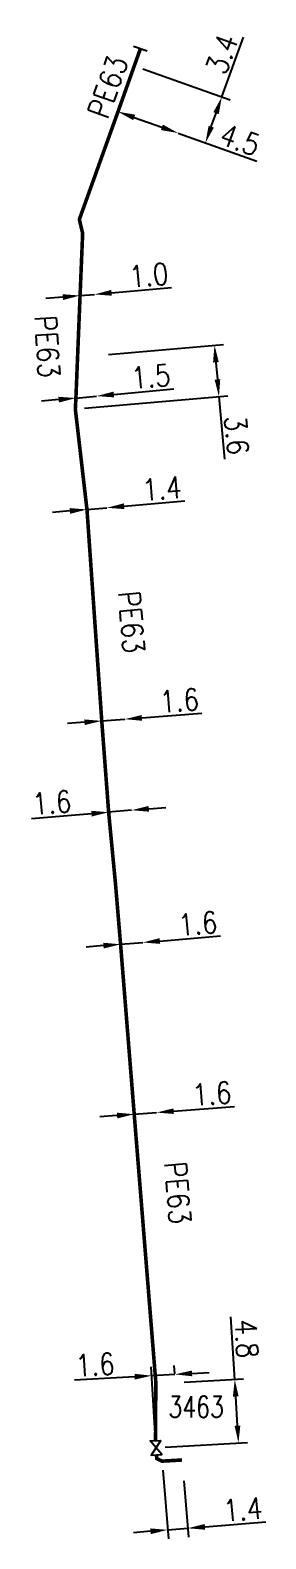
# Model space of a CAD drawing. Header units: millimetres. Extents: x 139995 to 140760, y 128159 to 129016.
# Drawn here: x 140356.9 to 140373.3, y 128159.3 to 128264.5 of the extents above; entities that cross this region are included whole.
import ezdxf
from ezdxf.enums import TextEntityAlignment as Align

# ---------------------------------------------------------------- set-up
doc = ezdxf.new("R2010")
doc.units = ezdxf.units.MM
doc.header["$PDMODE"] = 34
doc.linetypes.add('L_25_PE', pattern=[2000, 1000, 1000])
doc.layers.get('0').update_dxf_attribs({"linetype": 'CONTINUOUS'})
doc.layers.get('DEFPOINTS').update_dxf_attribs({"linetype": 'CONTINUOUS'})
for name, color, linetype in [('L_150', 1, 'CONTINUOUS'), ('L_300', 7, 'CONTINUOUS'), ('L_340', 7, 'CONTINUOUS')]:
    doc.layers.add(name, color=color, linetype=linetype)
doc.styles.add('G_ROMANS', font='ROMANS.SHX', dxfattribs={"width": 0.75})
doc.styles.get("Standard").update_dxf_attribs({"font": 'romans.shx', "width": 0.85})
doc.dimstyles.get("Standard").update_dxf_attribs({"dimtxt": 1.5, "dimasz": 1.2, "dimexe": 0.625, "dimexo": 0.625, "dimgap": 0.25, "dimtad": 1, "dimdec": 1, "dimzin": 0, "dimdsep": 46, "dimtxsty": 'Standard', "dimcen": -0.5, "dimadec": 0, "dimazin": 0, "dimtfac": 1, "dimtdec": 1, "dimtmove": 0, "dimatfit": 3, "dimfxl": 0, "dimtolj": 1, "dimtzin": 0, "dimarcsym": 0})

# ---------------------------------------------------------------- blocks, each defined once
blk = doc.blocks.new('*D141')
at = {"layer": 'DEFPOINTS', "color": 0, "linetype": 'Continuous', "transparency": 16777216}
for p in [(140364.15, 128188.9), (140365.7, 128189.02), (140365.7, 128189.02)]:
    blk.add_point(p, dxfattribs=at)
at = {"layer": 'L_150', "color": 0, "linetype": 'Continuous', "lineweight": -2, "transparency": 16777216}
for p, q in [((140362.95, 128188.81), (140361.76, 128188.71)), ((140364.15, 128188.9), (140365.7, 128189.02)), ((140366.89, 128189.12), (140371.13, 128189.45))]:
    blk.add_line(p, q, dxfattribs=at)
at = {"layer": 'L_150', "color": 0, "linetype": 'Continuous', "transparency": 16777216}
for points in [[(140362.94, 128189.01), (140362.97, 128188.61), (140364.15, 128188.9)], [(140366.88, 128189.31), (140366.91, 128188.92), (140365.7, 128189.02)]]:
    blk.add_solid(points, dxfattribs=at)
at = {"layer": 'L_150', "color": 0, "linetype": 'Continuous', "transparency": 16777216, "insert": (140369.56, 128190.33), "char_height": 1.5, "attachment_point": 5, "rotation": 4.4862}
blk.add_mtext('\\A1;1.6', dxfattribs=at)
blk = doc.blocks.new('*D142')
at = {"layer": 'DEFPOINTS', "color": 0, "linetype": 'Continuous', "transparency": 16777216}
for p in [(140363.2, 128200.75), (140364.75, 128200.88), (140364.75, 128200.88)]:
    blk.add_point(p, dxfattribs=at)
at = {"layer": 'L_150', "color": 0, "linetype": 'Continuous', "lineweight": -2, "transparency": 16777216}
for p, q in [((140365.94, 128200.98), (140370.15, 128201.33)), ((140362, 128200.66), (140360.81, 128200.56)), ((140363.2, 128200.75), (140364.75, 128200.88))]:
    blk.add_line(p, q, dxfattribs=at)
at = {"layer": 'L_150', "color": 0, "linetype": 'Continuous', "transparency": 16777216}
for points in [[(140361.99, 128200.86), (140362.02, 128200.46), (140363.2, 128200.75)], [(140365.92, 128201.18), (140365.96, 128200.78), (140364.75, 128200.88)]]:
    blk.add_solid(points, dxfattribs=at)
at = {"layer": 'L_150', "color": 0, "linetype": 'Continuous', "transparency": 16777216, "insert": (140368.58, 128202.2), "char_height": 1.5, "attachment_point": 5, "rotation": 4.6969}
blk.add_mtext('\\A1;1.6', dxfattribs=at)
blk = doc.blocks.new('*D143')
at = {"layer": 'DEFPOINTS', "color": 0, "linetype": 'Continuous', "transparency": 16777216}
for p in [(140360.38, 128245.99), (140361.38, 128246.07), (140361.38, 128246.07)]:
    blk.add_point(p, dxfattribs=at)
at = {"layer": 'L_150', "color": 0, "linetype": 'Continuous', "lineweight": -2, "transparency": 16777216}
for p, q in [((140362.57, 128246.18), (140366.75, 128246.54)), ((140359.18, 128245.88), (140357.99, 128245.78)), ((140360.38, 128245.99), (140361.38, 128246.07))]:
    blk.add_line(p, q, dxfattribs=at)
at = {"layer": 'L_150', "color": 0, "linetype": 'Continuous', "transparency": 16777216}
for points in [[(140359.17, 128246.08), (140359.2, 128245.68), (140360.38, 128245.99)], [(140362.55, 128246.38), (140362.59, 128245.98), (140361.38, 128246.07)]]:
    blk.add_solid(points, dxfattribs=at)
at = {"layer": 'L_150', "color": 0, "linetype": 'Continuous', "transparency": 16777216, "insert": (140365.17, 128247.41), "char_height": 1.5, "attachment_point": 5, "rotation": 4.9709}
blk.add_mtext('\\A1;1.0', dxfattribs=at)
blk = doc.blocks.new('G_340_07')
at = {"color": 0, "linetype": 'Continuous', "const_width": 0.25, "flags": 128}
blk.add_lwpolyline([(0, 0), (1.25, 0)], dxfattribs=at)
at = {"color": 0, "linetype": 'Continuous', "flags": 128}
blk.add_lwpolyline([(1.25, -0.5), (1.25, 0.5)], dxfattribs=at)
at = {"color": 0, "linetype": 'Continuous', "width": 0.75, "flags": 3}
for tag, p in [('DEF_LEG', (0, -5)), ('DEF_COUP', (0, -7.5)), ('DEF_TYPE', (0, -10))]:
    blk.add_attdef(tag, text='', height=1.2, dxfattribs=at).set_placement(p, align=Align.MIDDLE)
blk = doc.blocks.new('*D144')
at = {"layer": 'DEFPOINTS', "color": 0, "linetype": 'Continuous', "transparency": 16777216}
for p in [(140360.09, 128238.84), (140361.53, 128238.98), (140361.53, 128238.98)]:
    blk.add_point(p, dxfattribs=at)
at = {"layer": 'L_150', "color": 0, "linetype": 'Continuous', "lineweight": -2, "transparency": 16777216}
for p, q in [((140362.72, 128239.09), (140366.9, 128239.48)), ((140358.89, 128238.73), (140357.7, 128238.62)), ((140360.09, 128238.84), (140361.53, 128238.98))]:
    blk.add_line(p, q, dxfattribs=at)
at = {"layer": 'L_150', "color": 0, "linetype": 'Continuous', "transparency": 16777216}
for points in [[(140362.71, 128239.29), (140362.74, 128238.89), (140361.53, 128238.98)], [(140358.87, 128238.93), (140358.91, 128238.53), (140360.09, 128238.84)]]:
    blk.add_solid(points, dxfattribs=at)
at = {"layer": 'L_150', "color": 0, "linetype": 'Continuous', "transparency": 16777216, "insert": (140365.31, 128240.34), "char_height": 1.5, "attachment_point": 5, "rotation": 5.3204}
blk.add_mtext('\\A1;1.5', dxfattribs=at)
blk = doc.blocks.new('*D145')
at = {"layer": 'DEFPOINTS', "color": 0, "linetype": 'Continuous', "transparency": 16777216}
for p in [(140363.02, 128258.81), (140367.21, 128257.32), (140367.21, 128257.32)]:
    blk.add_point(p, dxfattribs=at)
at = {"layer": 'L_150', "color": 0, "linetype": 'Continuous', "lineweight": -2, "transparency": 16777216}
for p, q in [((140364.15, 128258.41), (140366.08, 128257.72)), ((140367.21, 128257.32), (140372.68, 128255.36))]:
    blk.add_line(p, q, dxfattribs=at)
at = {"layer": 'L_150', "color": 0, "linetype": 'Continuous', "transparency": 16777216}
for points in [[(140364.22, 128258.6), (140364.08, 128258.22), (140363.02, 128258.81)], [(140366.15, 128257.91), (140366.01, 128257.53), (140367.21, 128257.32)]]:
    blk.add_solid(points, dxfattribs=at)
at = {"layer": 'L_150', "color": 0, "linetype": 'Continuous', "transparency": 16777216, "insert": (140371.52, 128256.84), "char_height": 1.5, "attachment_point": 5, "rotation": 340.3213}
blk.add_mtext('\\A1;4.5', dxfattribs=at)
blk = doc.blocks.new('*D146')
at = {"layer": 'DEFPOINTS', "color": 0, "linetype": 'Continuous', "transparency": 16777216}
for p in [(140364.16, 128262.02), (140367.21, 128257.32), (140369.11, 128256.64)]:
    blk.add_point(p, dxfattribs=at)
at = {"layer": 'L_340', "color": 0, "linetype": 'Continuous', "lineweight": -2, "transparency": 16777216}
for p, q in [((140370.25, 128259.84), (140371.75, 128264.01)), ((140364.75, 128261.81), (140370.84, 128259.63)), ((140369.51, 128257.77), (140369.85, 128258.71)), ((140367.8, 128257.11), (140369.7, 128256.43))]:
    blk.add_line(p, q, dxfattribs=at)
at = {"layer": 'L_340', "color": 0, "linetype": 'Continuous', "transparency": 16777216}
for points in [[(140369.66, 128258.78), (140370.04, 128258.64), (140370.25, 128259.84)], [(140369.33, 128257.83), (140369.7, 128257.7), (140369.11, 128256.64)]]:
    blk.add_solid(points, dxfattribs=at)
at = {"layer": 'L_340', "color": 0, "linetype": 'Continuous', "transparency": 16777216, "insert": (140370.26, 128262.83), "char_height": 1.5, "attachment_point": 5, "rotation": 70.3213}
blk.add_mtext('\\A1;3.4', dxfattribs=at)
blk = doc.blocks.new('*D147')
at = {"layer": 'DEFPOINTS', "color": 0, "linetype": 'Continuous', "transparency": 16777216}
for p in [(140366.09, 128164.71), (140367.56, 128163.95), (140367.88, 128160.03)]:
    blk.add_point(p, dxfattribs=at)
at = {"layer": 'L_150', "color": 0, "linetype": 'Continuous', "lineweight": -2, "transparency": 16777216}
for p, q in [((140366.14, 128164.09), (140366.54, 128159.29)), ((140367.61, 128163.33), (140367.93, 128159.41)), ((140369.08, 128160.13), (140373.31, 128160.48)), ((140365.29, 128159.82), (140364.09, 128159.72)), ((140366.48, 128159.92), (140367.88, 128160.03))]:
    blk.add_line(p, q, dxfattribs=at)
at = {"layer": 'L_150', "color": 0, "linetype": 'Continuous', "transparency": 16777216}
for points in [[(140369.06, 128160.33), (140369.09, 128159.93), (140367.88, 128160.03)], [(140365.27, 128160.02), (140365.3, 128159.62), (140366.48, 128159.92)]]:
    blk.add_solid(points, dxfattribs=at)
at = {"layer": 'L_150', "color": 0, "linetype": 'Continuous', "transparency": 16777216, "insert": (140371.71, 128161.35), "char_height": 1.5, "attachment_point": 5, "rotation": 4.688}
blk.add_mtext('\\A1;1.4', dxfattribs=at)
blk = doc.blocks.new('*D148')
at = {"layer": 'DEFPOINTS', "color": 0, "linetype": 'Continuous', "transparency": 16777216}
for p in [(140369.74, 128242.53), (140361.75, 128241.83), (140360.05, 128238.07)]:
    blk.add_point(p, dxfattribs=at)
at = {"layer": 'L_150', "color": 0, "linetype": 'Continuous', "lineweight": -2, "transparency": 16777216}
for p, q in [((140362.37, 128241.89), (140370.36, 128242.58)), ((140369.84, 128241.33), (140369.94, 128240.14)), ((140360.68, 128238.13), (140370.67, 128239)), ((140370.05, 128238.94), (140370.43, 128234.59))]:
    blk.add_line(p, q, dxfattribs=at)
at = {"layer": 'L_150', "color": 0, "linetype": 'Continuous', "transparency": 16777216}
for points in [[(140370.04, 128241.35), (140369.64, 128241.32), (140369.74, 128242.53)], [(140370.14, 128240.16), (140369.75, 128240.12), (140370.05, 128238.94)]]:
    blk.add_solid(points, dxfattribs=at)
at = {"layer": 'L_150', "color": 0, "linetype": 'Continuous', "transparency": 16777216, "insert": (140371.29, 128236.25), "char_height": 1.5, "attachment_point": 5, "rotation": 274.9709}
blk.add_mtext('\\A1;3.6', dxfattribs=at)
blk = doc.blocks.new('*D152')
at = {"layer": 'DEFPOINTS', "color": 0, "linetype": 'Continuous', "transparency": 16777216}
for p in [(140360.86, 128231.07), (140362.25, 128231.19), (140362.25, 128231.19)]:
    blk.add_point(p, dxfattribs=at)
at = {"layer": 'L_150', "color": 0, "linetype": 'Continuous', "lineweight": -2, "transparency": 16777216}
for p, q in [((140359.66, 128230.97), (140358.47, 128230.86)), ((140360.86, 128231.07), (140362.25, 128231.19)), ((140363.45, 128231.3), (140367.68, 128231.67))]:
    blk.add_line(p, q, dxfattribs=at)
at = {"layer": 'L_150', "color": 0, "linetype": 'Continuous', "transparency": 16777216}
for points in [[(140359.65, 128231.17), (140359.68, 128230.77), (140360.86, 128231.07)], [(140363.43, 128231.5), (140363.47, 128231.1), (140362.25, 128231.19)]]:
    blk.add_solid(points, dxfattribs=at)
at = {"layer": 'L_150', "color": 0, "linetype": 'Continuous', "transparency": 16777216, "insert": (140366.08, 128232.53), "char_height": 1.5, "attachment_point": 5, "rotation": 5.0027}
blk.add_mtext('\\A1;1.4', dxfattribs=at)
blk = doc.blocks.new('*D153')
at = {"layer": 'DEFPOINTS', "color": 0, "linetype": 'Continuous', "transparency": 16777216}
for p in [(140361.89, 128216.33), (140363.49, 128216.45), (140363.49, 128216.45)]:
    blk.add_point(p, dxfattribs=at)
at = {"layer": 'L_150', "color": 0, "linetype": 'Continuous', "lineweight": -2, "transparency": 16777216}
for p, q in [((140360.7, 128216.23), (140359.5, 128216.14)), ((140361.89, 128216.33), (140363.49, 128216.45)), ((140364.69, 128216.54), (140368.86, 128216.86))]:
    blk.add_line(p, q, dxfattribs=at)
at = {"layer": 'L_150', "color": 0, "linetype": 'Continuous', "transparency": 16777216}
for points in [[(140360.68, 128216.43), (140360.71, 128216.04), (140361.89, 128216.33)], [(140364.67, 128216.74), (140364.7, 128216.34), (140363.49, 128216.45)]]:
    blk.add_solid(points, dxfattribs=at)
at = {"layer": 'L_150', "color": 0, "linetype": 'Continuous', "transparency": 16777216, "insert": (140367.3, 128217.75), "char_height": 1.5, "attachment_point": 5, "rotation": 4.4013}
blk.add_mtext('\\A1;1.6', dxfattribs=at)
blk = doc.blocks.new('*D154')
at = {"layer": 'DEFPOINTS', "color": 0, "linetype": 'Continuous', "transparency": 16777216}
for p in [(140362.37, 128209.96), (140363.97, 128210.1), (140363.97, 128210.1)]:
    blk.add_point(p, dxfattribs=at)
at = {"layer": 'L_150', "color": 0, "linetype": 'Continuous', "lineweight": -2, "transparency": 16777216}
for p, q in [((140361.18, 128209.86), (140357, 128209.5)), ((140363.97, 128210.1), (140362.37, 128209.96)), ((140365.16, 128210.2), (140366.36, 128210.3))]:
    blk.add_line(p, q, dxfattribs=at)
at = {"layer": 'L_150', "color": 0, "linetype": 'Continuous', "transparency": 16777216}
for points in [[(140361.16, 128210.06), (140361.19, 128209.66), (140362.37, 128209.96)], [(140365.14, 128210.4), (140365.18, 128210), (140363.97, 128210.1)]]:
    blk.add_solid(points, dxfattribs=at)
at = {"layer": 'L_150', "color": 0, "linetype": 'Continuous', "transparency": 16777216, "insert": (140358.41, 128210.63), "char_height": 1.5, "attachment_point": 5, "rotation": 4.8678}
blk.add_mtext('\\A1;1.6', dxfattribs=at)
blk = doc.blocks.new('*D155')
at = {"layer": 'DEFPOINTS', "color": 0, "linetype": 'Continuous', "transparency": 16777216}
for p in [(140366.98, 128170.76), (140367.01, 128170.17), (140365.67, 128165.64)]:
    blk.add_point(p, dxfattribs=at)
at = {"layer": 'L_300', "color": 0, "linetype": 'Continuous', "lineweight": -2, "transparency": 16777216}
for p, q in [((140365.64, 128166.27), (140365.34, 128171.29)), ((140366.98, 128170.76), (140365.38, 128170.67)), ((140366.97, 128170.8), (140366.94, 128171.39)), ((140368.17, 128170.83), (140369.37, 128170.9)), ((140364.18, 128170.6), (140360, 128170.36))]:
    blk.add_line(p, q, dxfattribs=at)
at = {"layer": 'L_300', "color": 0, "linetype": 'Continuous', "transparency": 16777216}
for points in [[(140364.17, 128170.8), (140364.19, 128170.4), (140365.38, 128170.67)], [(140368.16, 128171.03), (140368.19, 128170.63), (140366.98, 128170.76)]]:
    blk.add_solid(points, dxfattribs=at)
at = {"layer": 'L_300', "color": 0, "linetype": 'Continuous', "transparency": 16777216, "insert": (140361.43, 128171.44), "char_height": 1.5, "attachment_point": 5, "rotation": 3.3317}
blk.add_mtext('\\A1;1.6', dxfattribs=at)
blk = doc.blocks.new('*D156')
at = {"layer": 'DEFPOINTS', "color": 0, "linetype": 'Continuous', "transparency": 16777216}
for p in [(140367.01, 128170.17), (140371.15, 128170.41), (140365.67, 128165.64)]:
    blk.add_point(p, dxfattribs=at)
at = {"layer": 'L_300', "color": 0, "linetype": 'Continuous', "lineweight": -2, "transparency": 16777216}
for p, q in [((140371.15, 128170.41), (140370.89, 128174.78)), ((140367.63, 128170.21), (140371.77, 128170.45)), ((140371.34, 128167.18), (140371.22, 128169.21)), ((140366.3, 128165.68), (140372.03, 128166.02))]:
    blk.add_line(p, q, dxfattribs=at)
at = {"layer": 'L_300', "color": 0, "linetype": 'Continuous', "transparency": 16777216}
for points in [[(140371.42, 128169.23), (140371.02, 128169.2), (140371.15, 128170.41)], [(140371.54, 128167.19), (140371.14, 128167.17), (140371.41, 128165.98)]]:
    blk.add_solid(points, dxfattribs=at)
at = {"layer": 'L_300', "color": 0, "linetype": 'Continuous', "transparency": 16777216, "insert": (140371.98, 128173.25), "char_height": 1.5, "attachment_point": 5, "rotation": 273.3317}
blk.add_mtext('\\A1;4.8', dxfattribs=at)
blk = doc.blocks.new('L_300_03')
at = {"color": 0, "linetype": 'Continuous', "flags": 128}
blk.add_lwpolyline([(-1, 0.75), (1, -0.75), (1, 0.75), (-1, -0.75), (-1, 0.75)], dxfattribs=at)
at = {"color": 0, "linetype": 'Continuous', "style": 'G_ROMANS', "width": 0.75}
blk.add_attdef('NUM', text='', height=1.5, dxfattribs=at).set_placement((0, 2.1), align=Align.MIDDLE_CENTER)
at = {"color": 0, "linetype": 'Continuous', "style": 'G_ROMANS', "width": 0.75, "flags": 3}
for tag, p in [('DEF_LEG', (0, -5)), ('DEF_COUP', (0, -7.5)), ('DEF_TYPE', (0, -10))]:
    blk.add_attdef(tag, text='', height=1.2, dxfattribs=at).set_placement(p, align=Align.MIDDLE)

msp = doc.modelspace()

# ---------------------------------------------------------------- linework, layer by layer
at = {"layer": 'L_150', "linetype": 'L_25_PE', "const_width": 0.25, "flags": 128}
msp.add_lwpolyline([(140364.16, 128262.02), (140363.02, 128258.81), (140360.33, 128251.3), (140360.56, 128250.32), (140360.38, 128245.99), (140360.09, 128238.84), (140360.05, 128238.07), (140360.86, 128231.07), (140361.89, 128216.33), (140362.37, 128209.96), (140362.85, 128204.93), (140363.2, 128200.75), (140364.15, 128188.9), (140364.15, 128188.9), (140364.15, 128188.9), (140364.15, 128188.9), (140365.65, 128170.26), (140365.64, 128166.14)], dxfattribs=at)
at = {"layer": 'L_150', "linetype": 'L_25_PE', "flags": 128}
msp.add_lwpolyline([(140365.7, 128165.15, 0.25, 0.25, 0), (140365.72, 128164.89, 0.25, 0.25, 0), (140366.09, 128164.71, 0.25, 0.25, 0), (140367.48, 128164.79, 0, 0, 0)], format="xyseb", dxfattribs=at)

# ---------------------------------------------------------------- block references
at = {"layer": 'L_300'}
ref = msp.add_blockref('L_300_03', (140365.67, 128165.64), dxfattribs=dict(at, xscale=0.4999999999917292, yscale=0.4999999999917292, zscale=0.4999999999917292, rotation=273.3317373832116))
ref.add_attrib('NUM', '3463', dxfattribs={"layer": '0', "color": 0, "linetype": 'Continuous', "height": 1.5, "style": 'G_ROMANS', "width": 0.75}).set_placement((140368.46, 128168.5), align=Align.MIDDLE_CENTER)
at = {"layer": 'L_340', "rotation": 70.32128747592985}
msp.add_blockref('G_340_07', (140364.16, 128262.02), dxfattribs=at)

# ---------------------------------------------------------------- texts
at = {"layer": 'L_150', "linetype": 'Continuous', "width": 0.85}
for rotation, p in [(70.3213, (140362.32, 128260.54)), (273.6496, (140358.1, 128242.43)), (274.8184, (140363.96, 128223.21)), (274.8184, (140367.18, 128183.41))]:
    msp.add_text('PE63', height=1.5, rotation=rotation, dxfattribs=at).set_placement(p, align=Align.MIDDLE)

# ---------------------------------------------------------------- dimensions: what is measured, and where the dimension line sits
at = {"layer": 'L_150', "linetype": 'Continuous'}
for base, p1, p2, angle, picture, middle in [((140367.20986, 128257.31572), (140363.01975, 128258.81424), (140367.20986, 128257.31572), 160.32129, '*D145', (140371.18336, 128255.89467)), ((140361.38, 128246.07), (140360.38, 128245.99), (140361.38, 128246.07), 184.9709, '*D143', (140365.26, 128246.41)), ((140369.74, 128242.53), (140360.05, 128238.07), (140361.75, 128241.83), 274.9709, '*D148', (140370.29, 128236.17)), ((140361.5295, 128238.9785), (140360.0857, 128238.844), (140361.5295, 128238.9785), 185.3204, '*D144', (140365.4073, 128239.3396)), ((140362.25, 128231.19), (140360.86, 128231.07), (140362.25, 128231.19), 185.0027, '*D152', (140366.16, 128231.54)), ((140363.49, 128216.45), (140361.89, 128216.33), (140363.49, 128216.45), 184.4013, '*D153', (140367.37, 128216.75)), ((140363.97, 128210.1), (140362.37, 128209.96), (140363.97, 128210.1), 184.8678, '*D154', (140358.49, 128209.63)), ((140364.75, 128200.88), (140363.2, 128200.75), (140364.75, 128200.88), 184.6969, '*D142', (140368.66, 128201.2)), ((140365.6964, 128189.0213), (140364.1512, 128188.9001), (140365.6964, 128189.0213), 184.4862, '*D141', (140369.6361, 128189.3304)), ((140367.88, 128160.03), (140366.09, 128164.71), (140367.56, 128163.95), 184.688, '*D147', (140371.79, 128160.35))]:
    dim = msp.add_linear_dim(base=base, p1=p1, p2=p2, angle=angle, dimstyle='Standard', dxfattribs=at)
    dim.commit()
    dim.dimension.update_dxf_attribs({"geometry": picture, "text_midpoint": middle, "dimtype": 160})
at = {"layer": 'L_300', "linetype": 'Continuous'}
dim = msp.add_linear_dim(base=(140371.15, 128170.41), p1=(140365.67, 128165.64), p2=(140367.01, 128170.17), angle=273.3317, text='4.8', dimstyle='Standard', dxfattribs=at)
dim.commit()
dim.dimension.update_dxf_attribs({"geometry": '*D156', "text_midpoint": (140370.99, 128173.2), "dimtype": 160})
dim = msp.add_linear_dim(base=(140366.98, 128170.76), p1=(140365.67, 128165.64), p2=(140367.01, 128170.17), angle=183.3317, dimstyle='Standard', dxfattribs=at)
dim.commit()
dim.dimension.update_dxf_attribs({"geometry": '*D155', "text_midpoint": (140361.49, 128170.44), "dimtype": 160})
at = {"layer": 'L_340', "linetype": 'Continuous'}
dim = msp.add_linear_dim(base=(140369.11, 128256.64), p1=(140364.16, 128262.02), p2=(140367.21, 128257.32), angle=70.3213, dimstyle='Standard', dxfattribs=at)
dim.commit()
dim.dimension.update_dxf_attribs({"geometry": '*D146', "text_midpoint": (140371.2, 128262.49), "dimtype": 160})

doc.saveas('drawing.dxf')
